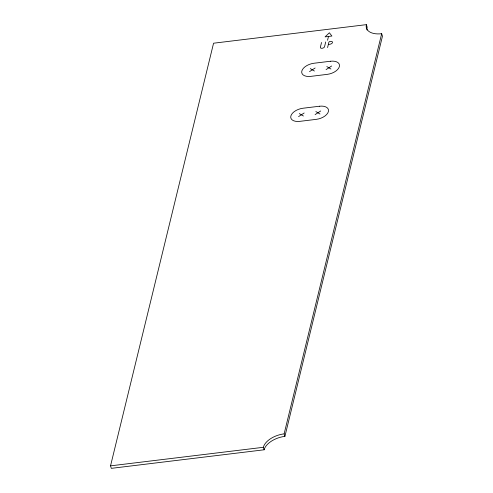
<?xml version="1.0" encoding="UTF-8"?>
<svg xmlns="http://www.w3.org/2000/svg" width="493" height="493" viewBox="0 0 493 493"><rect width="100%" height="100%" fill="white"/><g stroke="black" fill="none" stroke-linecap="round" stroke-linejoin="round"><path stroke-width="0.74" d="M110.537 465.854L213.568 43.211L366.379 24.65A18.845 10.445 -17.5 0 0 381.674 33.703L382.463 36.199L284.911 436.354A18.845 10.445 -17.5 0 0 264.131 449.789L111.326 468.35L110.537 465.854L263.348 447.299A18.845 10.445 -17.5 0 1 284.128 433.858L381.674 33.703M321.535 42.466L320.376 47.229A2.175 1.202 -17.5 0 0 322.139 48.277A2.175 1.202 -17.5 0 0 324.536 46.724L325.7 41.96M327.555 40.278L328.486 36.457L331.894 36.044L329.379 32.778L325.078 36.87L328.246 36.488M327.58 47.55L328.868 42.256A1.177 0.653 -17.5 0 1 330.168 41.418L330.52 41.375A2.422 1.343 -17.5 0 1 332.485 42.54A2.422 1.343 -17.5 0 1 329.817 44.265L328.578 44.413M309.53 71.621L315.126 68.003M326.07 69.612L331.666 65.994M298.567 116.607L304.163 112.989M315.101 114.598L320.696 110.98M326.81 66.586L330.926 69.02M310.27 68.595L314.392 71.029M315.84 111.572L319.963 114.006M299.306 113.581L303.423 116.015M366.379 24.65L367.162 27.146A18.845 10.445 -17.5 0 0 367.069 29.987M284.128 433.858L284.911 436.354M263.348 447.299L264.131 449.789M330.47 61.243L313.93 63.252A10.994 6.095 -17.5 0 0 301.808 71.091A10.994 6.095 -17.5 0 0 310.732 76.372L327.266 74.363A10.994 6.095 -17.5 0 0 339.394 66.524A10.994 6.095 -17.5 0 0 330.47 61.243M319.501 106.229L302.961 108.238A10.994 6.095 -17.5 0 0 290.839 116.077A10.994 6.095 -17.5 0 0 299.762 121.358L316.303 119.349A10.994 6.095 -17.5 0 0 328.424 111.51A10.994 6.095 -17.5 0 0 319.501 106.229"/></g></svg>
